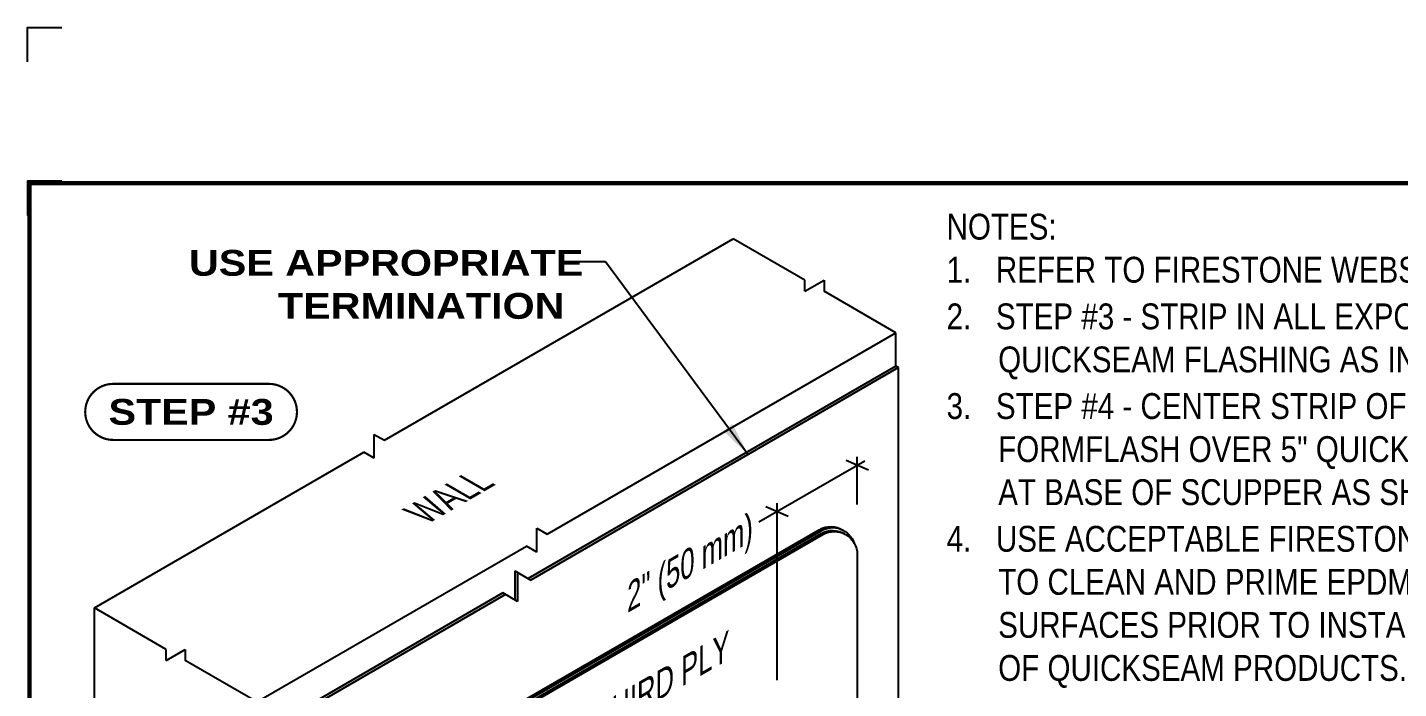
# Model space of a CAD drawing. Header units: inches. Extents: x 277.4 to 297.5, y 38.5 to 55.2.
# Drawn here: x 277.45 to 287.41, y 50.41 to 55.21 of the extents above; entities that cross this region are included whole.
import ezdxf
from ezdxf.enums import TextEntityAlignment as Align

# ---------------------------------------------------------------- set-up
doc = ezdxf.new("R2010")
doc.units = ezdxf.units.IN
doc.header["$MEASUREMENT"] = 0
doc.layers.get('0').update_dxf_attribs({"linetype": 'CONTINUOUS'})
doc.layers.get('DEFPOINTS').update_dxf_attribs({"linetype": 'CONTINUOUS'})
for name, color, linetype in [('FSBP-ANNO-NOTE', 7, 'CONTINUOUS'), ('FSBP-MEMBRANE', 7, 'CONTINUOUS'), ('FSBP-TTLB-BORDER', 7, 'CONTINUOUS'), ('FSBP-TTLB-TEXT', 7, 'CONTINUOUS'), ('FSBP-WALL-CURB', 9, 'CONTINUOUS')]:
    doc.layers.add(name, color=color, linetype=linetype)
doc.styles.add('FSBP_ARIAL', font='arial.ttf')
doc.styles.add('FSBP_ARIAL_BOLD', font='')
doc.styles.add('FSBP_ARIAL_NAR', font='ARIALN.TTF')
doc.styles.get('FSBP_ARIAL_BOLD').set_extended_font_data('Arial Black')
doc.dimstyles.new('FSBP-LEADER', dxfattribs={"dimtxt": 0.1875, "dimasz": 0.25, "dimexe": 0.0625, "dimexo": 0.125, "dimgap": 0.125, "dimtad": 0, "dimtih": 1, "dimtoh": 1, "dimdec": 4, "dimzin": 0, "dimdsep": 46, "dimlunit": 4, "dimtxsty": 'FSBP_ARIAL_NAR', "dimcen": 0.09375, "dimclrd": 256, "dimclre": 256, "dimclrt": 256, "dimadec": 0, "dimazin": 0, "dimtfac": 1, "dimtdec": 4, "dimtofl": 0, "dimtmove": 0, "dimatfit": 3, "dimfxl": 0, "dimtolj": 1, "dimtzin": 0, "dimlwd": -1, "dimlwe": -1, "dimarcsym": 0})

# ---------------------------------------------------------------- blocks, each defined once
blk = doc.blocks.new('TTLB-EPDM_2')
at = {"layer": 'DEFPOINTS', "linetype": 'Continuous', "ltscale": 1.75}
blk.add_lwpolyline([(-0.015625, 13.88083333333333), (-0.015625, 14.13083333333333), (0.234375, 14.13083333333333)], dxfattribs=at)
at = {"layer": 'DEFPOINTS', "color": 1}
blk.add_lwpolyline([(0.234375, 13.015625), (-0.015625, 13.015625), (-0.015625, 12.765625)], dxfattribs=at)
at = {"layer": 'FSBP-TTLB-BORDER', "const_width": 0.03125}
blk.add_lwpolyline([(20, 0), (20, 13), (0, 13), (0, 0)], dxfattribs=at)
at = {"layer": 'FSBP-TTLB-TEXT'}
for tag, height, style, p in [('MAXIMUM_WARRANTY', 0.1875, 'FSBP_ARIAL_BOLD', (18.03987100774941, 0.2240244307510579)), ('ACCPT_SYSTEMS', 0.21875, 'FSBP_ARIAL', (12.49438170418193, -1.23218745252656))]:
    blk.add_attdef(tag, text='', height=height, dxfattribs=dict(at, style=style)).set_placement(p, align=Align.MIDDLE_LEFT)
for tag, height, style, p in [('DETAIL_DESCP_LINE_1', 0.21875, 'FSBP_ARIAL_BOLD', (10.33118450231211, -0.2831249841755152)), ('DETAIL_DESCP_LINE_2', 0.21875, 'FSBP_ARIAL_BOLD', (10.33118450231211, -0.6812499208775904)), ('ISSUE_REV_DATE', 0.21875, 'FSBP_ARIAL', (16.84069633627263, -0.7282559425942452)), ('DETAIL_NUMBER', 0.4375, 'FSBP_ARIAL', (18.91941590748775, -0.8931630692489421))]:
    blk.add_attdef(tag, text='', height=height, dxfattribs=dict(at, style=style)).set_placement(p, align=Align.MIDDLE_CENTER)

msp = doc.modelspace()

# ---------------------------------------------------------------- hatches: boundary and pattern name
at = {"layer": 'FSBP-MEMBRANE'}
h = msp.add_hatch(color=256, dxfattribs=at)
h.paths.add_polyline_path([(283.7761525224104, 52.74240994499119), (283.7566669508252, 52.7536599449912), (281.0849990579466, 51.21117176785241), (281.1044846295317, 51.19992176785238)])
h.paths.add_polyline_path([(281.0089708341772, 51.25506668331168), (280.989485262592, 51.2663166833116), (280.989485262592, 51.05544013568381), (281.0089708341772, 51.04419013568378)])
h.paths.add_polyline_path([(280.9218601822238, 51.09448349403841), (280.9023746106384, 51.10573349403851), (279.2423708709813, 50.14732988809154), (279.2618564425666, 50.13607988809164)])
h.paths.add_polyline_path([(279.2618564425665, 50.13607988809169), (279.2423708709812, 50.14732988809167), (279.2423708709812, 48.8644566726446), (279.2618564425665, 48.85320667264458)])
h.paths.add_polyline_path([(279.3208534459889, 48.81914473683725), (279.3013678744036, 48.83039473683728), (279.1833738675588, 48.76227086522263), (279.202859439144, 48.75102086522261)])
h.paths.add_polyline_path([(279.2618564425665, 48.71695892941524), (279.2423708709811, 48.72820892941532), (279.2423708709812, 47.44533571396817), (279.2618564425664, 47.43408571396809)])
h = msp.add_hatch(color=256, dxfattribs=at)
h.paths.add_polyline_path([(280.0530818050068, 48.3493713511759), (280.04009142395, 48.35687135117593), (280.04009142395, 48.02735510012363), (280.0530818050068, 48.01985510012362)])
h.paths.add_polyline_path([(280.1354776694375, 48.4920851747039), (280.1224872883808, 48.4995851747039), (279.957695559519, 48.40444262568531), (279.9706859405757, 48.39694262568531)])
h.paths.add_polyline_path([(280.0530818050068, 48.86917270026555, 0.1246123986710683), (280.0484630030388, 48.88280555986846, -0.1246123886949514), (280.0438442006997, 48.89643841968558), (280.0438442006997, 49.19900421093084), (280.030853819643, 49.20650421093079), (280.030853819643, 48.8959462862817, 0.1246123886967802), (280.0354726219821, 48.88231342646429, -0.1246123986712428), (280.04009142395, 48.86868056686141), (280.04009142395, 48.54715644921311), (280.0530818050068, 48.5396564492131)])
h.paths.add_polyline_path([(280.1262400651306, 49.34171803445874), (280.1132496840738, 49.34921803445873), (279.948457955212, 49.25407548544021), (279.9614483362687, 49.24657548544019)])
h.paths.add_polyline_path([(280.0438442006998, 49.69185510021313), (280.030853819643, 49.69935510021318), (280.030853819643, 49.39678930896798), (280.0438442006997, 49.38928930896799)])
h.paths.add_polyline_path([(282.8943832701933, 51.3376146005798), (282.8943832701933, 51.35261460052951), (280.030853819643, 49.6993551002132), (280.0438442006997, 49.69185510021316)])
h.paths.add_polyline_path([(283.2267853544114, 51.52952703352909, -0.2559231608441204), (283.3868724122927, 51.53313081799408, 0.2800479723639432), (283.2137949733296, 51.5370270334524), (282.8943832701933, 51.35261460052949), (282.8943832701933, 51.33761460057983)])

# ---------------------------------------------------------------- linework, layer by layer
at = {"layer": 'FSBP-ANNO-NOTE'}
for p, q in [((283.5309119421956, 52.06364558229964), (282.7606139212592, 51.61891381255582)), ((283.5580981506076, 51.9977440429038), (283.3954725583105, 52.06704712169548)), ((283.476785354459, 51.74706886420016), (283.476785354459, 52.09489558229964)), ((282.9756960663418, 51.66149404277635), (282.8130704740447, 51.73079712156803)), ((282.8943832701933, 50.47172653737469), (282.8943832701933, 51.75864558217219))]:
    msp.add_line(p, q, dxfattribs=at)
at = {"layer": 'FSBP-ANNO-NOTE', "const_width": 0.015625}
msp.add_lwpolyline([(278.0704260558712, 52.21699726574552), (279.2019950383406, 52.21699726574552, 0.9999999999999999), (279.2019950383406, 52.6239360639875), (278.0704260558712, 52.6239360639875, 0.9999999999999999)], format="xyb", close=True, dxfattribs=at)
at = {"layer": 'FSBP-MEMBRANE', "linetype": 'Continuous'}
for p, q in [((283.7566669508251, 52.75365994499121), (281.0849990579466, 51.21117176785242)), ((283.7761525224104, 52.74240994499119), (281.1044846295317, 51.1999217678524)), ((283.7761525224104, 52.74240994499119), (283.7566669508251, 52.75365994499121)), ((283.7761525224104, 49.11580266822443), (283.7761525224104, 52.74240994499119)), ((280.989485262592, 51.26631668331166), (281.1044846295318, 51.19992176785237)), ((280.989485262592, 51.26631668331166), (280.989485262592, 51.05544013568382)), ((281.0089708341771, 51.25506668331167), (281.0089708341771, 51.04419013568383)), ((280.9023746106385, 51.1057334940385), (279.2423708709814, 50.14732988809158)), ((280.9218601822238, 51.09448349403843), (279.2618564425666, 50.13607988809164)), ((281.0089708341771, 51.04419013568383), (280.9023746106386, 51.10573349403845))]:
    msp.add_line(p, q, dxfattribs=at)
at = {"layer": 'FSBP-MEMBRANE', "flags": 128}
for points in [[(280.0178634385862, 49.40428930896806), (280.0178634385862, 49.72768843354652), (283.2008236759613, 51.56537138475834, -0.2800123276742666), (283.3738820311245, 51.56146415150907)], [(280.0308538196429, 49.72018843354654), (283.2137949734148, 51.55786036700735, -0.4702165967187482), (283.4544618493672, 51.46851310926296)], [(280.030853819643, 49.39678930896807), (280.030853819643, 49.69935510021321), (283.21379864643, 51.53702915411786, -0.2800411114110751), (283.3868724122561, 51.53313081801751)], [(280.0438442006997, 49.38928930896807), (280.0438442006998, 49.69185510021319), (283.2267853544053, 51.52952703352557, -0.5773502693141964), (283.4767853544592, 51.38518946625929), (283.4767853536543, 50.1889813547582, -0.2679491926546393), (283.3101186865949, 49.90030622011203), (282.932268916634, 49.68215455460663, 0.2193945329014324), (282.9116274408611, 49.65523719272134, -0.1990697119285967), (282.8937179825674, 49.62989716186705)]]:
    msp.add_lwpolyline(points, format="xyb", dxfattribs=at)
at = {"layer": 'FSBP-WALL-CURB', "linetype": 'Continuous'}
for p, q in [((280.0407774494921, 52.21400034753228), (282.5750956075315, 53.67718961828852)), ((283.096409154427, 53.37620910165622), (282.5750956075314, 53.67718961828852)), ((283.096409154427, 53.29598960180353), (283.2353534039297, 53.37620910165624)), ((283.096409154427, 53.29598960180353), (283.096409154427, 53.37620910165624)), ((283.2353534039297, 53.37620910165624), (283.2353534039297, 53.29598960180353)), ((283.7566669508251, 52.99500908517119), (283.2353534039297, 53.29598960180353)), ((281.2223487927857, 51.53181981441489), (283.7566669508252, 52.99500908517119)), ((283.7566669508251, 52.75365994499121), (283.7566669508251, 52.99500908517119)), ((279.965651674947, 52.08387868906223), (279.965651674947, 52.25737423368886)), ((279.965651674947, 52.25737423368886), (280.0407774494921, 52.21400034753222)), ((277.9335580115521, 50.997396637796), (279.8905259004019, 52.12725257521893)), ((279.965651674947, 52.08387868906223), (279.890525900402, 52.1272525752189)), ((281.1472230182408, 51.40169815594493), (281.1472230182407, 51.57519370057156)), ((281.1472230182407, 51.57519370057156), (281.2223487927857, 51.53181981441492)), ((279.1151293548458, 50.31521610467864), (281.0720972436957, 51.4450720421016)), ((281.1472230182407, 51.40169815594493), (281.0720972436957, 51.4450720421016)), ((278.4548715584476, 50.69641612116364), (277.9335580115521, 50.997396637796)), ((277.9335580115521, 48.05405332349272), (277.9335580115521, 50.997396637796)), ((278.4548715584477, 50.61619662131095), (278.5938158079503, 50.69641612116369)), ((278.4548715584476, 50.61619662131098), (278.4548715584476, 50.69641612116369)), ((278.5938158079503, 50.69641612116369), (278.5938158079503, 50.61619662131098)), ((279.1151293548458, 50.31521610467864), (278.5938158079503, 50.61619662131086))]:
    msp.add_line(p, q, dxfattribs=at)

# ---------------------------------------------------------------- block references
msp.add_blockref('TTLB-EPDM_2', (277.4627011304549, 41.08096216310233))

# ---------------------------------------------------------------- texts
at = {"layer": 'FSBP-ANNO-NOTE', "style": 'FSBP_ARIAL_BOLD'}
msp.add_text('STEP #3', height=0.1875, dxfattribs=at).set_placement((278.6362105471057, 52.42046666486651), align=Align.MIDDLE_CENTER)
at = {"layer": 'FSBP-ANNO-NOTE', "linetype": 'Continuous', "style": 'FSBP_ARIAL_NAR', "oblique": 329.9999999999999}
msp.add_text('WALL', height=0.1875, rotation=30.00000000000054, dxfattribs=at).set_placement((280.5564373465938, 51.82953619481691), align=Align.MIDDLE)
at = {"layer": 'FSBP-ANNO-NOTE', "style": 'FSBP_ARIAL_NAR', "oblique": 30}
msp.add_text('2" (50 mm)', height=0.1875, rotation=30.00000000000054, dxfattribs=at).set_placement((282.6711563931435, 51.56726548461721), align=Align.MIDDLE_RIGHT)
msp.add_text('THIRD PLY', height=0.1875, rotation=30.00000000000054, dxfattribs=at).set_placement((282.015547927844, 50.42532095321054), align=Align.MIDDLE)
at = {"layer": 'FSBP-ANNO-NOTE', "char_height": 0.1875, "attachment_point": 1}
for s, width, heights, insert, style in [('\\A1;NOTES:\\P1.   REFER TO FIRESTONE WEBSITE FOR MOST CURRENT INFORMATION.\\P{\\H0.08333x;\\W9.4179;        \\W1;\\P}2.   STEP #3 - STRIP IN ALL EXPOSED EDGES OF SCUPPER WITH 5" \\P{\\W6.27837; }QUICKSEAM FLASHING AS INDICATED. {\\H0.08333x;\\P\\P}3.   STEP #4 - CENTER STRIP OF 9" QUICKSEAM \\P{\\W6.27837; }FORMFLASH OVER 5" QUICKSEAM FLASHING \\P{\\W6.27837; }AT BASE OF SCUPPER AS SHOWN. {\\H0.0832x; \\P\\H1.0016x;\\W9.4176;        \\W1;\\P}4.   USE ACCEPTABLE FIRESTONE PRIMER\\P{\\W6.27837; }TO CLEAN AND PRIME EPDM MATING\\P{\\W6.27837; }SURFACES PRIOR TO INSTALLATION \\P{\\W6.27837; }OF QUICKSEAM PRODUCTS.', 8.11488444165127, [4.276157240464883], (284.1256277089562, 53.85899327365851), 'FSBP_ARIAL_NAR'), ('{\\W1.96186; }USE APPROPRIATE \\P{\\W9.72467; }TERMINATION', 2.904837004637045, [0.5543534451659866], (278.4575607741317, 53.59627716764408), 'FSBP_ARIAL_BOLD')]:
    msp.add_mtext_dynamic_manual_height_columns(s, width=width, gutter_width=5, heights=heights, dxfattribs=dict(at, insert=insert, style=style))

# ---------------------------------------------------------------- leaders
at = {"layer": 'FSBP-ANNO-NOTE'}
msp.add_leader([(282.6865586637825, 52.10583263740506), (281.6471635201698, 53.51082989542903), (281.3971635201698, 53.51082989542903)], dimstyle='FSBP-LEADER', dxfattribs=at)

doc.saveas('drawing.dxf')
